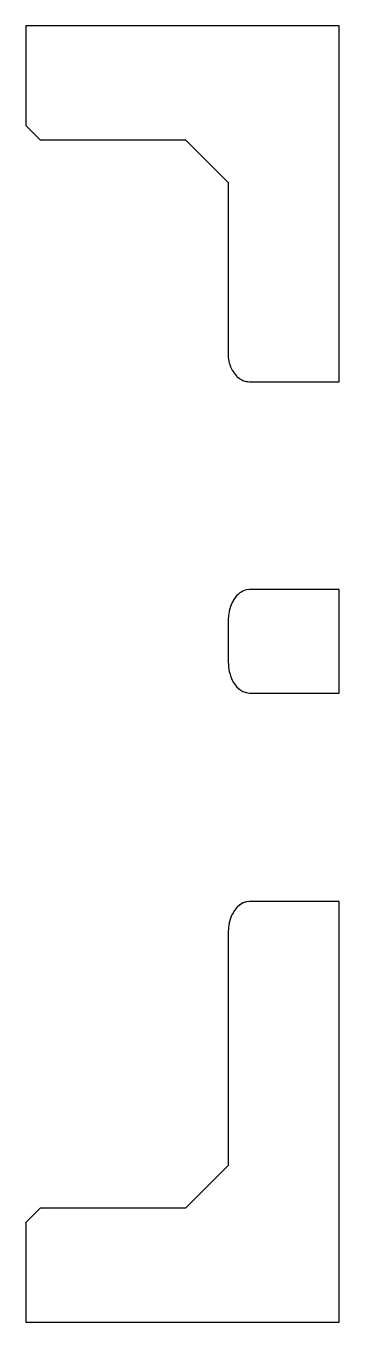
# Model space of a CAD drawing. Header units: metres. Extents: x 0 to 47.5, y 0 to 45.5.
# Drawn here: x 0 to 11, y 0 to 45.5 of the extents above.
import ezdxf

# ---------------------------------------------------------------- set-up
doc = ezdxf.new("R2010")
doc.units = ezdxf.units.M

msp = doc.modelspace()

# ---------------------------------------------------------------- linework, layer by layer
for p, q in [((11, 45.5), (0, 45.5)), ((0, 45.5), (0, 42)), ((11, 33.0063), (11, 45.5)), ((0, 42), (0.5, 41.5)), ((0.5, 41.5), (5.60409, 41.5)), ((5.60409, 41.5), (7.10409, 40)), ((7.10409, 40), (7.10409, 33.9333)), ((7.10409, 33.9333), (7.10969, 33.8489)), ((7.10969, 33.8489), (7.11332, 33.7944)), ((7.11332, 33.7944), (7.1266, 33.7289)), ((7.1266, 33.7289), (7.14079, 33.6589)), ((7.14079, 33.6589), (7.15677, 33.6132)), ((7.15677, 33.6132), (7.18583, 33.5301)), ((7.18583, 33.5301), (7.19956, 33.5036)), ((7.19956, 33.5036), (7.24732, 33.4113)), ((7.24732, 33.4113), (7.25437, 33.4016)), ((7.25437, 33.4016), (7.30336, 33.3337)), ((7.30336, 33.3337), (7.32097, 33.3059)), ((7.32097, 33.3059), (7.32376, 33.3016)), ((7.32376, 33.3016), (7.39888, 33.2153)), ((7.39888, 33.2153), (7.41325, 33.1988)), ((7.41325, 33.1988), (7.48627, 33.1387)), ((7.48627, 33.1387), (7.51359, 33.1162)), ((7.51359, 33.1162), (7.58254, 33.0778)), ((7.58254, 33.0778), (7.62232, 33.0556)), ((7.62232, 33.0556), (7.68699, 33.0348)), ((7.68699, 33.0348), (7.73676, 33.0187)), ((7.73676, 33.0187), (7.7986, 33.0121)), ((7.7986, 33.0121), (7.85409, 33.0063)), ((7.85409, 33.0063), (11, 33.0063)), ((7.41325, 25.5066), (7.32376, 25.3948)), ((7.46111, 25.5495), (7.41325, 25.5066)), ((7.51359, 25.5966), (7.46111, 25.5495)), ((7.56608, 25.6284), (7.51359, 25.5966)), ((7.62232, 25.6625), (7.56608, 25.6284)), ((7.67801, 25.6821), (7.62232, 25.6625)), ((7.73676, 25.7027), (7.67801, 25.6821)), ((7.85409, 25.7162), (7.73676, 25.7027)), ((11, 25.7162), (7.85409, 25.7162)), ((11, 22.0821), (11, 25.7162)), ((7.18583, 25.117), (7.14079, 24.9579)), ((7.21351, 25.1831), (7.18583, 25.117)), ((7.24732, 25.2639), (7.21351, 25.1831)), ((7.32376, 25.3948), (7.24732, 25.2639)), ((7.10791, 24.6899), (7.10409, 24.6188)), ((7.10409, 24.6188), (7.10409, 23.1794)), ((7.11332, 24.7905), (7.10791, 24.6899)), ((7.12504, 24.862), (7.11332, 24.7905)), ((7.14079, 24.9579), (7.12504, 24.862)), ((7.10409, 23.1794), (7.10987, 23.0719)), ((7.10987, 23.0719), (7.11332, 23.0078)), ((7.11332, 23.0078), (7.13071, 22.9018)), ((7.13071, 22.9018), (7.14079, 22.8403)), ((7.14079, 22.8403), (7.16956, 22.7387)), ((7.16956, 22.7387), (7.18583, 22.6812)), ((7.18583, 22.6812), (7.22546, 22.5866)), ((7.22546, 22.5866), (7.24732, 22.5344)), ((7.24732, 22.5344), (7.29696, 22.4494)), ((7.29696, 22.4494), (7.32376, 22.4035)), ((7.32376, 22.4035), (7.41325, 22.2917)), ((7.41325, 22.2917), (7.51359, 22.2017)), ((7.51359, 22.2017), (7.58536, 22.1582)), ((7.58536, 22.1582), (7.62232, 22.1358)), ((7.62232, 22.1358), (7.69806, 22.1092)), ((7.69806, 22.1092), (7.73676, 22.0956)), ((7.73676, 22.0956), (7.85409, 22.0821)), ((7.85409, 22.0821), (11, 22.0821)), ((7.41955, 14.5623), (7.41325, 14.5566)), ((7.51359, 14.6466), (7.41955, 14.5623)), ((7.52077, 14.651), (7.51359, 14.6466)), ((7.62232, 14.7125), (7.52077, 14.651)), ((7.63014, 14.7153), (7.62232, 14.7125)), ((7.73676, 14.7527), (7.63014, 14.7153)), ((7.85409, 14.7662), (7.73676, 14.7527)), ((11, 14.7662), (7.85409, 14.7662)), ((11, 0), (11, 14.7662)), ((7.18583, 14.167), (7.14272, 14.0148)), ((7.18882, 14.1742), (7.18583, 14.167)), ((7.24732, 14.3139), (7.18882, 14.1742)), ((7.25145, 14.3209), (7.24732, 14.3139)), ((7.32376, 14.4448), (7.25145, 14.3209)), ((7.32901, 14.4514), (7.32376, 14.4448)), ((7.41325, 14.5566), (7.32901, 14.4514)), ((7.10437, 13.6741), (7.10409, 13.6689)), ((7.10409, 13.6689), (7.10409, 5.5)), ((7.11332, 13.8405), (7.10437, 13.6741)), ((7.11433, 13.8467), (7.11332, 13.8405)), ((7.14079, 14.008), (7.11433, 13.8467)), ((7.14272, 14.0148), (7.14079, 14.008)), ((7.10409, 5.5), (5.60409, 4)), ((0.5, 4), (0, 3.5)), ((5.60409, 4), (0.5, 4)), ((0, 3.5), (0, 0)), ((0, 0), (11, 0))]:
    msp.add_line(p, q)

doc.saveas('drawing.dxf')
